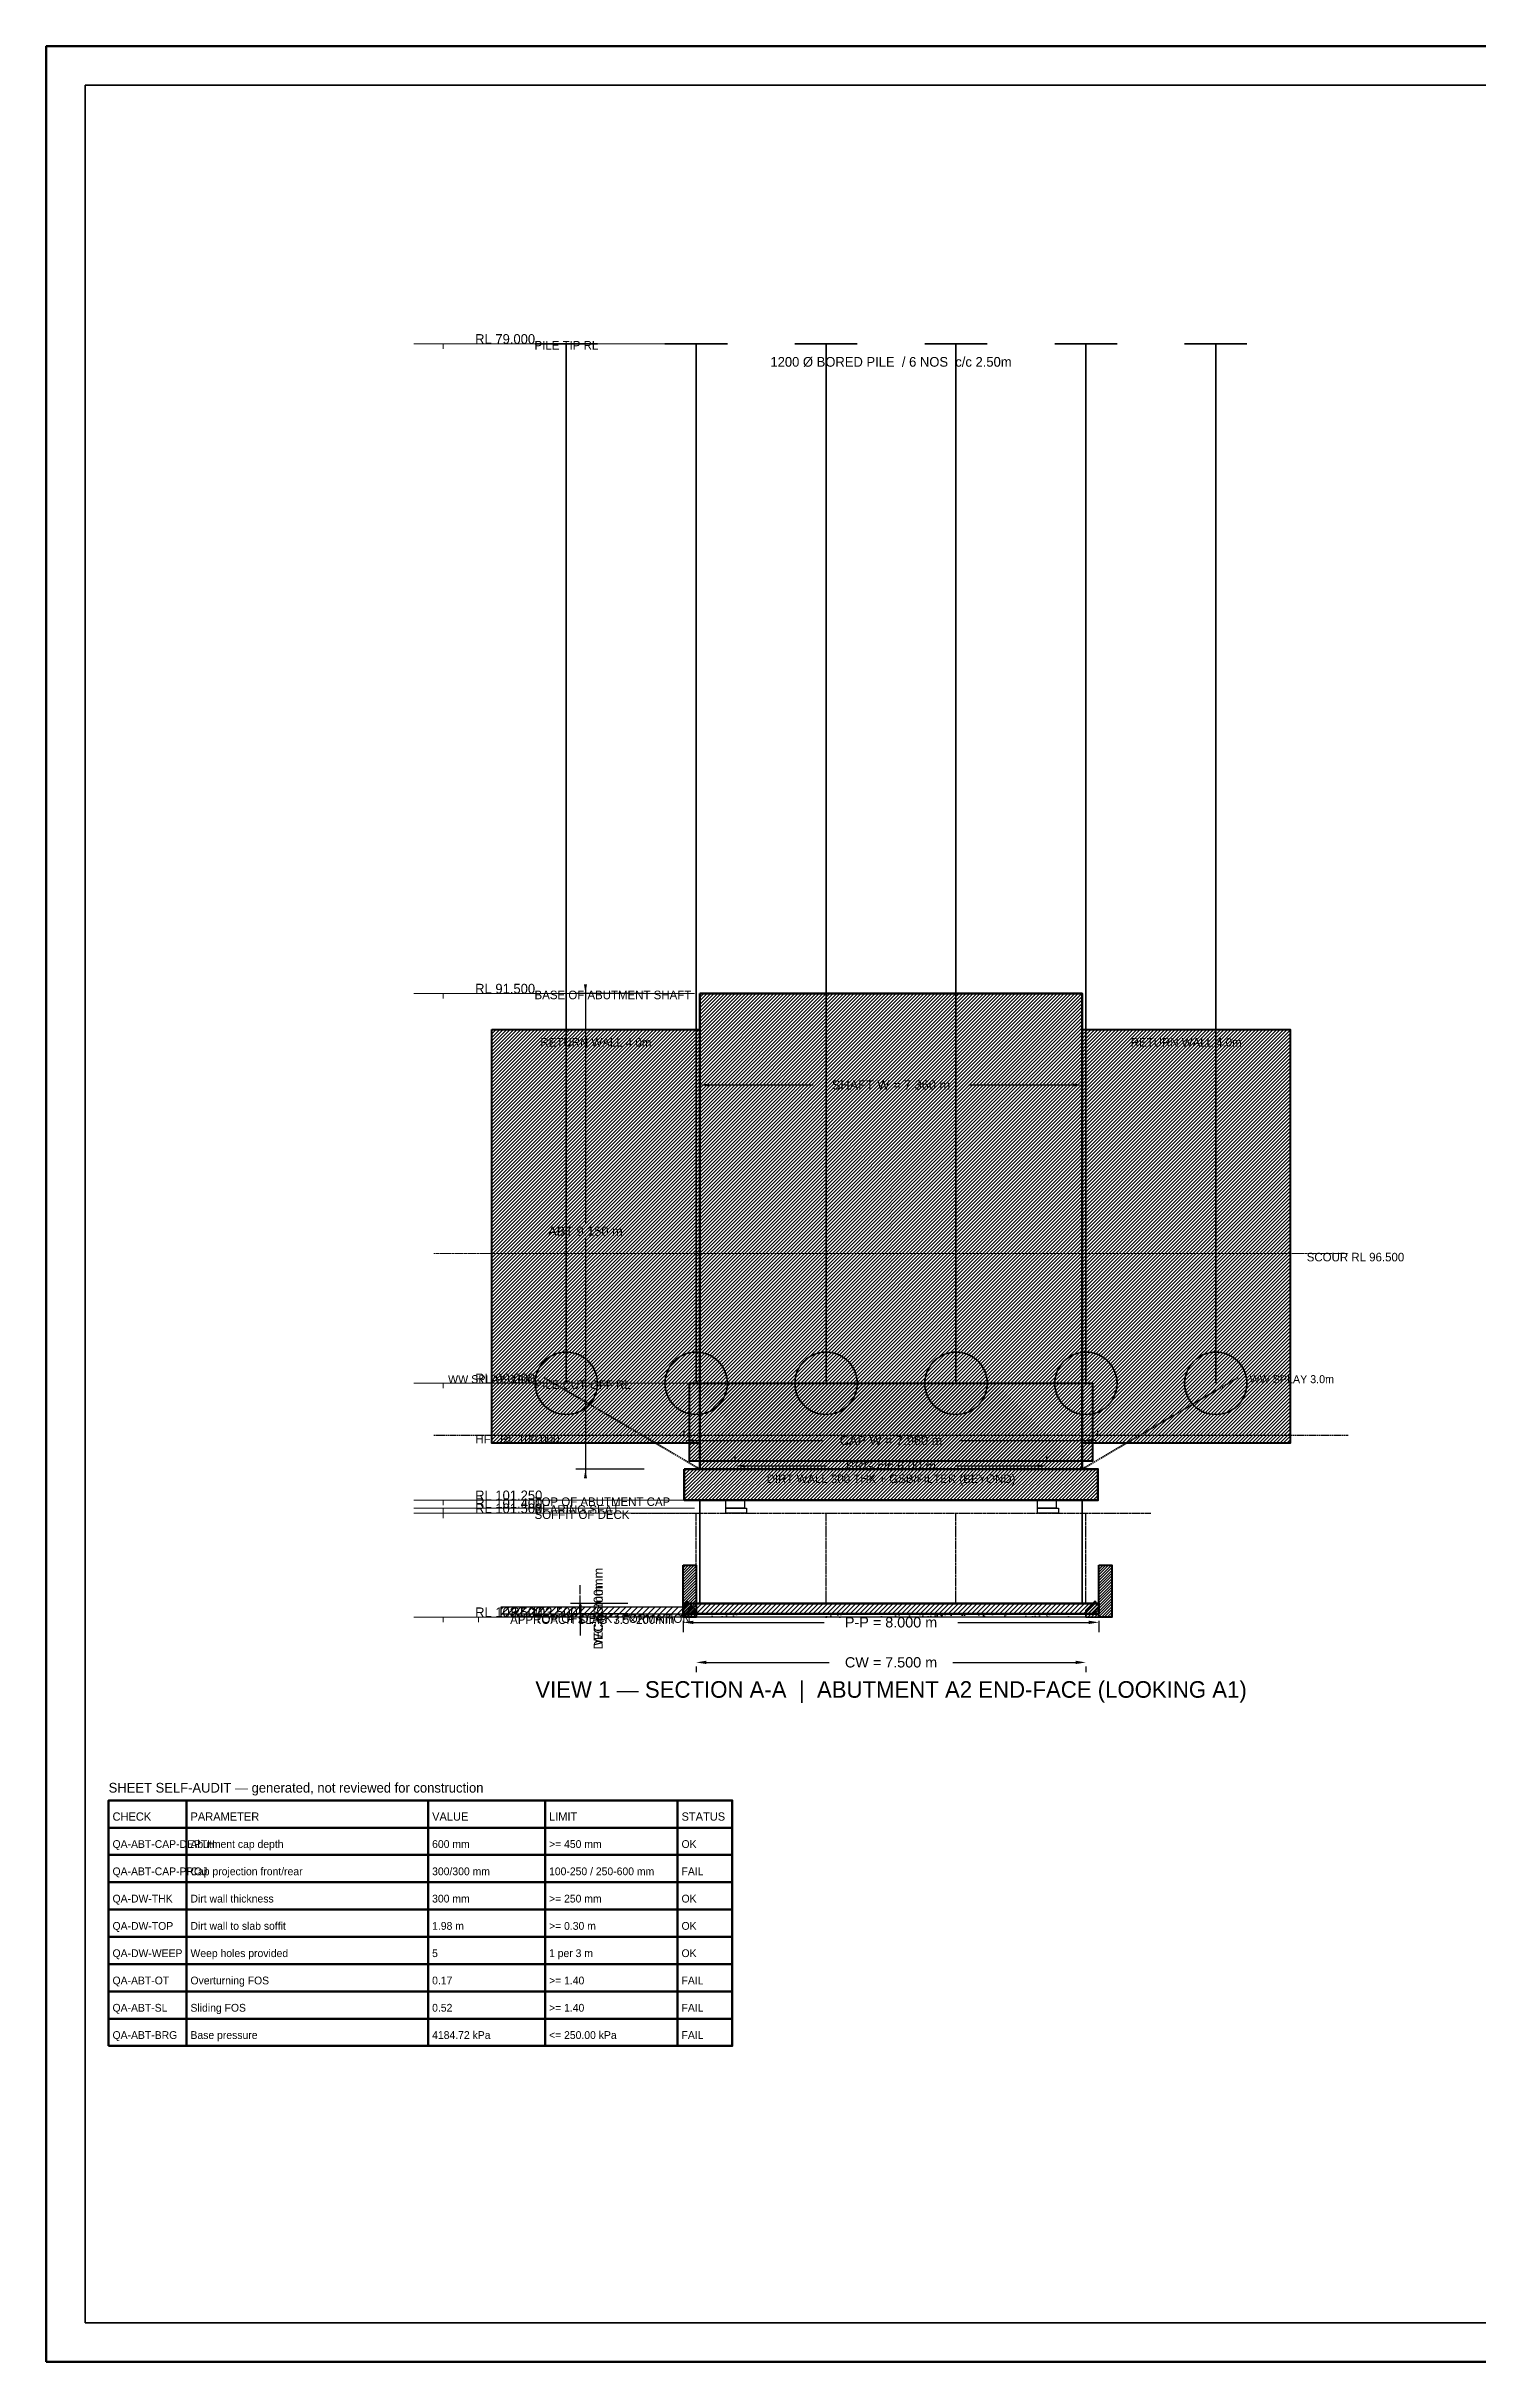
# Model space of a CAD drawing. Header units: metres. Extents: x 0 to 841, y 0 to 594.
# Drawn here: x 0 to 367, y 0 to 594 of the extents above; entities that cross this region are included whole.
import ezdxf
from ezdxf.enums import TextEntityAlignment as Align

# ---------------------------------------------------------------- set-up
doc = ezdxf.new("R2010")
doc.units = ezdxf.units.M
for name, pattern in [('DASHED', [0.5, 0.375, -0.125]), ('DASHED2', [0.25, 0.1875, -0.0625]), ('HIDDEN', [0.25, 0.1875, -0.0625])]:
    doc.linetypes.add(name, pattern=pattern)
for name, color, linetype, lineweight in [('BORDER-INNER', 7, 'Continuous', 35), ('BORDER-OUTER', 7, 'Continuous', 70), ('CIVIL-HFL', 5, 'DASHED', 25), ('CIVIL-ROAD', 7, 'Continuous', 25), ('CIVIL-SCOUR', 1, 'DASHED2', 18), ('DIM-LEVEL', 3, 'Continuous', 18), ('DIM-LINEAR', 3, 'Continuous', 18), ('FOUND-CAP', 2, 'Continuous', 35), ('FOUND-PILE', 4, 'Continuous', 35), ('STRUC-HATCHING', 8, 'Continuous', 18), ('STRUC-HIDDEN', 8, 'HIDDEN', 25), ('SUB-ABUT', 3, 'Continuous', 35), ('SUB-BEARING', 5, 'Continuous', 25), ('SUB-DIRT-WALL', 3, 'Continuous', 35), ('SUPER-DECK', 2, 'Continuous', 50), ('SUPER-KERB', 7, 'Continuous', 25), ('SUPER-PARAPET', 2, 'Continuous', 35), ('SUPER-WEARING', 8, 'Continuous', 25), ('TEXT-GENERAL', 7, 'Continuous', 18), ('TEXT-HEADER', 7, 'Continuous', 25), ('TEXT-LEVEL', 5, 'Continuous', 18), ('TEXT-SPEC', 7, 'Continuous', 13), ('TITLEBLK-BOX', 7, 'Continuous', 50)]:
    doc.layers.add(name, color=color, linetype=linetype, lineweight=lineweight)
doc.styles.add('BRIDGE_STD', font='Arial.ttf')
doc.dimstyles.new('pmb100', dxfattribs={"dimtxt": 2.5, "dimasz": 0.9375, "dimexe": 2.5, "dimexo": 2.5, "dimtad": 0, "dimtih": 1, "dimdec": 0, "dimtxsty": 'BRIDGE_STD', "dimcen": 2.5, "dimazin": 3, "dimtfac": 1, "dimtmove": 0, "dimatfit": 3})

msp = doc.modelspace()

# ---------------------------------------------------------------- hatches: boundary and pattern name
at = {"layer": 'STRUC-HATCHING'}
h = msp.add_hatch(dxfattribs=at)
h.set_pattern_fill('ANSI31', scale=0.2)
h.paths.add_polyline_path([(167.68, 351), (265.82, 351), (265.82, 229), (167.68, 229)])
h = msp.add_hatch(dxfattribs=at)
h.set_pattern_fill('ANSI31', scale=0.2)
h.paths.add_polyline_path([(114.35, 341.77), (167.68, 341.77), (167.68, 235.67), (114.35, 235.67)])
h = msp.add_hatch(dxfattribs=at)
h.set_pattern_fill('ANSI31', scale=0.2)
h.paths.add_polyline_path([(265.82, 341.77), (319.15, 341.77), (319.15, 235.67), (265.82, 235.67)])
h = msp.add_hatch(dxfattribs=at)
h.set_pattern_fill('ANSI31', scale=0.2)
h.paths.add_polyline_path([(165.02, 251), (268.48, 251), (268.48, 231), (165.02, 231)])
h = msp.add_hatch(dxfattribs=at)
h.set_pattern_fill('ANSI31', scale=0.2)
h.paths.add_polyline_path([(163.68, 229), (269.82, 229), (269.82, 221), (163.68, 221)])
h = msp.add_hatch(dxfattribs=at)
h.set_pattern_fill('ANSI31', scale=0.16)
h.paths.add_polyline_path([(163.42, 204.33), (166.75, 204.33), (166.75, 191), (163.42, 191)])
h = msp.add_hatch(dxfattribs=at)
h.set_pattern_fill('ANSI31', scale=0.16)
h.paths.add_polyline_path([(270.08, 204.33), (273.42, 204.33), (273.42, 191), (270.08, 191)])
h = msp.add_hatch(dxfattribs=at)
h.set_pattern_fill('ANSI31', scale=0.333333)
h.paths.add_polyline_path([(116.75, 193.67), (163.42, 193.67), (163.42, 191), (116.75, 191)])
h = msp.add_hatch(dxfattribs=at)
h.set_pattern_fill('ANSI31', scale=0.186667)
h.paths.add_polyline_path([(166.75, 191), (163.42, 191), (163.42, 193.93), (164.42, 195.11), (166.75, 192.76)])
h = msp.add_hatch(dxfattribs=at)
h.set_pattern_fill('ANSI31', scale=0.266667)
h.paths.add_polyline_path([(163.42, 194.53), (270.08, 194.53), (270.08, 191.87), (163.42, 191.87)])
h = msp.add_hatch(dxfattribs=at)
h.set_pattern_fill('ANSI31', scale=0.1866667)
h.paths.add_polyline_path([(266.75, 191), (270.08, 191), (270.08, 193.93), (269.08, 195.11), (266.75, 192.76)])
at = {"layer": 'SUPER-WEARING'}
h = msp.add_hatch(dxfattribs=at)
h.set_pattern_fill('AR-SAND', scale=0.0533333)
h.paths.add_polyline_path([(116.75, 191.87), (163.42, 191.87), (163.42, 191), (116.75, 191)])
h = msp.add_hatch(dxfattribs=at)
h.set_pattern_fill('AR-SAND', scale=0.0533333)
h.paths.add_polyline_path([(166.75, 191.87), (266.75, 191.87), (266.75, 191), (166.75, 191)])

# ---------------------------------------------------------------- linework, layer by layer
at = {"layer": 'BORDER-INNER'}
msp.add_lwpolyline([(10, 10), (831, 10), (831, 584), (10, 584), (10, 10)], dxfattribs=at)
at = {"layer": 'BORDER-OUTER'}
msp.add_lwpolyline([(0, 0), (841, 0), (841, 594), (0, 594), (0, 0)], dxfattribs=at)
at = {"layer": 'CIVIL-HFL', "color": 5, "linetype": 'DASHED'}
msp.add_line((99.42, 237.67), (334.08, 237.67), dxfattribs=at)
at = {"layer": 'CIVIL-ROAD', "lineweight": 25}
msp.add_lwpolyline([(116.75, 193.67), (163.42, 193.67), (163.42, 191), (116.75, 191), (116.75, 193.67)], dxfattribs=at)
at = {"layer": 'CIVIL-SCOUR', "color": 1, "linetype": 'DASHED2'}
msp.add_line((99.42, 284.33), (334.08, 284.33), dxfattribs=at)
at = {"layer": 'DIM-LEVEL'}
for p, q in [((94.34, 517.67), (109.3, 517.67)), ((101.82, 517.67), (101.82, 516.42)), ((94.34, 351), (109.3, 351)), ((101.82, 351), (101.82, 349.75)), ((94.34, 251), (109.3, 251)), ((101.82, 251), (101.82, 249.75)), ((94.34, 221), (109.3, 221)), ((101.82, 221), (101.82, 219.75)), ((94.34, 219), (109.3, 219)), ((94.34, 217.67), (109.3, 217.67)), ((101.82, 219), (101.82, 217.75)), ((101.82, 217.67), (101.82, 216.42)), ((94.34, 191), (109.3, 191)), ((101.82, 191), (101.82, 189.75)), ((103.4, 191), (118.36, 191)), ((110.88, 191), (110.88, 189.75))]:
    msp.add_line(p, q, dxfattribs=at)
at = {"layer": 'DIM-LEVEL', "color": 5}
for p, q in [((101.82, 517.67), (166.35, 517.67)), ((101.82, 351), (166.35, 351)), ((101.82, 251), (166.35, 251)), ((101.82, 221), (166.35, 221)), ((101.82, 219), (166.35, 219)), ((101.82, 217.67), (166.35, 217.67)), ((101.82, 191), (166.35, 191))]:
    msp.add_line(p, q, dxfattribs=at)
at = {"layer": 'FOUND-CAP', "lineweight": 40}
msp.add_lwpolyline([(165.02, 251), (268.48, 251), (268.48, 231), (165.02, 231), (165.02, 251)], dxfattribs=at)
at = {"layer": 'FOUND-PILE', "color": 4, "lineweight": 35}
for p, q in [((125.42, 517.67), (141.42, 517.67)), ((133.42, 251), (133.42, 517.67)), ((158.75, 517.67), (174.75, 517.67)), ((166.75, 251), (166.75, 517.67)), ((192.08, 517.67), (208.08, 517.67)), ((200.08, 251), (200.08, 517.67)), ((225.42, 517.67), (241.42, 517.67)), ((233.42, 251), (233.42, 517.67)), ((258.75, 517.67), (274.75, 517.67)), ((266.75, 251), (266.75, 517.67)), ((292.08, 517.67), (308.08, 517.67)), ((300.08, 251), (300.08, 517.67))]:
    msp.add_line(p, q, dxfattribs=at)
at = {"layer": 'FOUND-PILE', "color": 4}
for centre in [(133.42, 251), (166.75, 251), (200.08, 251), (233.42, 251), (266.75, 251), (300.08, 251)]:
    msp.add_circle(centre, 8, dxfattribs=at)
at = {"layer": 'STRUC-HIDDEN', "color": 8, "linetype": 'HIDDEN'}
for p, q in [((150.08, 217.67), (283.42, 217.67)), ((166.75, 194.53), (166.75, 217.67)), ((200.08, 194.53), (200.08, 217.67)), ((233.42, 194.53), (233.42, 217.67)), ((266.75, 194.53), (266.75, 217.67))]:
    msp.add_line(p, q, dxfattribs=at)
at = {"layer": 'SUB-ABUT', "color": 3, "linetype": 'DASHED'}
for p, q in [((167.68, 229), (127.68, 252.5)), ((265.82, 229), (305.82, 252.5))]:
    msp.add_line(p, q, dxfattribs=at)
at = {"layer": 'SUB-ABUT', "lineweight": 50}
for points in [[(167.68, 351), (265.82, 351), (265.82, 229), (167.68, 229), (167.68, 351)], [(163.68, 229), (269.82, 229), (269.82, 221), (163.68, 221), (163.68, 229)]]:
    msp.add_lwpolyline(points, dxfattribs=at)
at = {"layer": 'SUB-ABUT', "lineweight": 40}
for points in [[(114.35, 341.77), (167.68, 341.77), (167.68, 235.67), (114.35, 235.67), (114.35, 341.77)], [(265.82, 341.77), (319.15, 341.77), (319.15, 235.67), (265.82, 235.67), (265.82, 341.77)]]:
    msp.add_lwpolyline(points, dxfattribs=at)
at = {"layer": 'SUB-ABUT', "lineweight": 30}
for points in [[(174.35, 221), (179.15, 221), (179.15, 219), (174.35, 219), (174.35, 221)], [(254.35, 221), (259.15, 221), (259.15, 219), (254.35, 219), (254.35, 221)]]:
    msp.add_lwpolyline(points, dxfattribs=at)
at = {"layer": 'SUB-BEARING', "lineweight": 30}
for points in [[(174.35, 219), (179.68, 219), (179.68, 217.67), (174.35, 217.67), (174.35, 219)], [(254.35, 219), (259.68, 219), (259.68, 217.67), (254.35, 217.67), (254.35, 219)]]:
    msp.add_lwpolyline(points, dxfattribs=at)
at = {"layer": 'SUB-DIRT-WALL', "lineweight": 35}
msp.add_lwpolyline([(167.68, 194.53), (265.82, 194.53), (265.82, 221), (167.68, 221), (167.68, 194.53)], dxfattribs=at)
at = {"layer": 'SUPER-DECK', "lineweight": 50}
msp.add_lwpolyline([(163.42, 194.53), (270.08, 194.53), (270.08, 191.87), (163.42, 191.87), (163.42, 194.53)], dxfattribs=at)
at = {"layer": 'SUPER-KERB', "lineweight": 35}
for points in [[(166.75, 191), (163.42, 191), (163.42, 193.93), (164.42, 195.11), (166.75, 192.76), (166.75, 191)], [(266.75, 191), (270.08, 191), (270.08, 193.93), (269.08, 195.11), (266.75, 192.76), (266.75, 191)]]:
    msp.add_lwpolyline(points, dxfattribs=at)
at = {"layer": 'SUPER-PARAPET', "lineweight": 40}
for points in [[(163.42, 204.33), (166.75, 204.33), (166.75, 191), (163.42, 191), (163.42, 204.33)], [(270.08, 204.33), (273.42, 204.33), (273.42, 191), (270.08, 191), (270.08, 204.33)]]:
    msp.add_lwpolyline(points, dxfattribs=at)
at = {"layer": 'SUPER-WEARING'}
for points in [[(116.75, 191.87), (163.42, 191.87), (163.42, 191), (116.75, 191), (116.75, 191.87)], [(166.75, 191.87), (266.75, 191.87), (266.75, 191), (166.75, 191), (166.75, 191.87)]]:
    msp.add_lwpolyline(points, dxfattribs=at)
at = {"layer": 'TITLEBLK-BOX'}
for points in [[(16, 137), (36, 137), (36, 144), (16, 144), (16, 137)], [(36, 137), (98, 137), (98, 144), (36, 144), (36, 137)], [(98, 137), (128, 137), (128, 144), (98, 144), (98, 137)], [(128, 137), (162, 137), (162, 144), (128, 144), (128, 137)], [(162, 137), (176, 137), (176, 144), (162, 144), (162, 137)], [(16, 130), (36, 130), (36, 137), (16, 137), (16, 130)], [(36, 130), (98, 130), (98, 137), (36, 137), (36, 130)], [(98, 130), (128, 130), (128, 137), (98, 137), (98, 130)], [(128, 130), (162, 130), (162, 137), (128, 137), (128, 130)], [(162, 130), (176, 130), (176, 137), (162, 137), (162, 130)], [(16, 123), (36, 123), (36, 130), (16, 130), (16, 123)], [(36, 123), (98, 123), (98, 130), (36, 130), (36, 123)], [(98, 123), (128, 123), (128, 130), (98, 130), (98, 123)], [(128, 123), (162, 123), (162, 130), (128, 130), (128, 123)], [(162, 123), (176, 123), (176, 130), (162, 130), (162, 123)], [(16, 116), (36, 116), (36, 123), (16, 123), (16, 116)], [(36, 116), (98, 116), (98, 123), (36, 123), (36, 116)], [(98, 116), (128, 116), (128, 123), (98, 123), (98, 116)], [(128, 116), (162, 116), (162, 123), (128, 123), (128, 116)], [(162, 116), (176, 116), (176, 123), (162, 123), (162, 116)], [(16, 109), (36, 109), (36, 116), (16, 116), (16, 109)], [(36, 109), (98, 109), (98, 116), (36, 116), (36, 109)], [(98, 109), (128, 109), (128, 116), (98, 116), (98, 109)], [(128, 109), (162, 109), (162, 116), (128, 116), (128, 109)], [(162, 109), (176, 109), (176, 116), (162, 116), (162, 109)], [(16, 102), (36, 102), (36, 109), (16, 109), (16, 102)], [(36, 102), (98, 102), (98, 109), (36, 109), (36, 102)], [(98, 102), (128, 102), (128, 109), (98, 109), (98, 102)], [(128, 102), (162, 102), (162, 109), (128, 109), (128, 102)], [(162, 102), (176, 102), (176, 109), (162, 109), (162, 102)], [(16, 95), (36, 95), (36, 102), (16, 102), (16, 95)], [(36, 95), (98, 95), (98, 102), (36, 102), (36, 95)], [(98, 95), (128, 95), (128, 102), (98, 102), (98, 95)], [(128, 95), (162, 95), (162, 102), (128, 102), (128, 95)], [(162, 95), (176, 95), (176, 102), (162, 102), (162, 95)], [(16, 88), (36, 88), (36, 95), (16, 95), (16, 88)], [(36, 88), (98, 88), (98, 95), (36, 95), (36, 88)], [(98, 88), (128, 88), (128, 95), (98, 95), (98, 88)], [(128, 88), (162, 88), (162, 95), (128, 95), (128, 88)], [(162, 88), (176, 88), (176, 95), (162, 95), (162, 88)], [(16, 81), (36, 81), (36, 88), (16, 88), (16, 81)], [(36, 81), (98, 81), (98, 88), (36, 88), (36, 81)], [(98, 81), (128, 81), (128, 88), (98, 88), (98, 81)], [(128, 81), (162, 81), (162, 88), (128, 88), (128, 81)], [(162, 81), (176, 81), (176, 88), (162, 88), (162, 81)]]:
    msp.add_lwpolyline(points, dxfattribs=at)

# ---------------------------------------------------------------- texts
at = {"layer": 'CIVIL-HFL', "color": 5}
msp.add_text('HFL RL 100.000', height=2.2, dxfattribs=at).set_placement((110.08, 235.61))
at = {"layer": 'CIVIL-SCOUR', "color": 1}
msp.add_text('SCOUR RL 96.500', height=2.2, dxfattribs=at).set_placement((323.42, 282.28))
at = {"layer": 'TEXT-GENERAL'}
for s, height, p in [('1200 Ø BORED PILE  / 6 NOS  c/c 2.50m', 2.4933, (216.75, 511.8)), ('APPROACH SLAB  3.5×200mm', 2.2, (140.08, 189.27))]:
    msp.add_text(s, height=height, dxfattribs=at).set_placement(p, align=Align.CENTER)
at = {"layer": 'TEXT-GENERAL', "color": 3}
for p in [(141.02, 337.37), (292.48, 337.37)]:
    msp.add_text('RETURN WALL 4.0m', height=2.2, dxfattribs=at).set_placement(p, align=Align.CENTER)
at = {"layer": 'TEXT-HEADER'}
msp.add_text('VIEW 1 — SECTION A-A  |  ABUTMENT A2 END-FACE (LOOKING A1)', height=4.2533, dxfattribs=at).set_placement((216.75, 170.33), align=Align.CENTER)
for s, height, p in [('SHEET SELF-AUDIT — generated, not reviewed for construction', 2.4933, (16, 146)), ('CHECK', 2.119, (17, 138.8)), ('PARAMETER', 2.119, (37, 138.8)), ('VALUE', 2.119, (99, 138.8)), ('LIMIT', 2.119, (129, 138.8)), ('STATUS', 2.119, (163, 138.8))]:
    msp.add_text(s, height=height, dxfattribs=at).set_placement(p)
at = {"layer": 'TEXT-LEVEL'}
for s, height, p in [('RL 79.000', 2.493, (110.04, 517.67)), ('PILE TIP RL', 2.2, (125.28, 516.2)), ('RL 91.500', 2.493, (110.04, 351)), ('BASE OF ABUTMENT SHAFT', 2.2, (125.28, 349.53)), ('RL 99.000', 2.493, (110.04, 251)), ('PILE CUT-OFF RL', 2.2, (125.28, 249.53)), ('RL 101.250', 2.493, (110.04, 221)), ('RL 101.400', 2.493, (110.04, 219)), ('RL 101.500', 2.493, (110.04, 217.67)), ('TOP OF ABUTMENT CAP', 2.2, (125.28, 219.53)), ('SOFFIT OF DECK', 2.2, (125.28, 216.2)), ('BEARING SEAT', 2.2, (125.28, 217.53)), ('RL 103.500', 2.493, (110.04, 191)), ('RL 103.500', 2.493, (119.11, 191)), ('TOP OF DECK / FORMATION', 2.2, (125.28, 189.53))]:
    msp.add_text(s, height=height, dxfattribs=at).set_placement(p)
at = {"layer": 'TEXT-SPEC', "color": 3}
msp.add_text('WW SPLAY 3.0m', height=2.0533, dxfattribs=at).set_placement((124.75, 251.03), align=Align.RIGHT)
for s, height, p in [('WW SPLAY 3.0m', 2.0533, (308.75, 251.03)), ('QA-ABT-CAP-DEPTH', 1.9947, (17, 131.8)), ('Abutment cap depth', 1.9947, (37, 131.8)), ('600 mm', 1.995, (99, 131.8)), ('>= 450 mm', 1.995, (129, 131.8)), ('OK', 1.995, (163, 131.8)), ('QA-DW-THK', 1.995, (17, 117.8)), ('Dirt wall thickness', 1.9947, (37, 117.8)), ('300 mm', 1.995, (99, 117.8)), ('>= 250 mm', 1.995, (129, 117.8)), ('OK', 1.995, (163, 117.8)), ('Dirt wall to slab soffit', 1.9947, (37, 110.8)), ('QA-DW-TOP', 1.995, (17, 110.8)), ('1.98 m', 1.995, (99, 110.8)), ('>= 0.30 m', 1.995, (129, 110.8)), ('OK', 1.995, (163, 110.8)), ('QA-DW-WEEP', 1.995, (17, 103.8)), ('Weep holes provided', 1.9947, (37, 103.8)), ('5', 1.99, (99, 103.8)), ('1 per 3 m', 1.995, (129, 103.8)), ('OK', 1.995, (163, 103.8))]:
    msp.add_text(s, height=height, dxfattribs=at).set_placement(p)
msp.add_text('DIRT WALL 300 THK + GSB/FILTER (BEYOND)', height=2.2, dxfattribs=at).set_placement((216.75, 225.4), align=Align.CENTER)
at = {"layer": 'TEXT-SPEC', "color": 1}
for s, height, p in [('QA-ABT-CAP-PROJ', 1.9947, (17, 124.8)), ('Cap projection front/rear', 1.9947, (37, 124.8)), ('300/300 mm', 1.995, (99, 124.8)), ('100-250 / 250-600 mm', 1.9947, (129, 124.8)), ('FAIL', 1.995, (163, 124.8)), ('QA-ABT-OT', 1.995, (17, 96.8)), ('Overturning FOS', 1.9947, (37, 96.8)), ('0.17', 1.995, (99, 96.8)), ('>= 1.40', 1.995, (129, 96.8)), ('FAIL', 1.995, (163, 96.8)), ('QA-ABT-SL', 1.995, (17, 89.8)), ('Sliding FOS', 1.9947, (37, 89.8)), ('0.52', 1.995, (99, 89.8)), ('>= 1.40', 1.995, (129, 89.8)), ('FAIL', 1.995, (163, 89.8)), ('QA-ABT-BRG', 1.995, (17, 82.8)), ('Base pressure', 1.9947, (37, 82.8)), ('4184.72 kPa', 1.9947, (99, 82.8)), ('<= 250.00 kPa', 1.9947, (129, 82.8)), ('FAIL', 1.995, (163, 82.8))]:
    msp.add_text(s, height=height, dxfattribs=at).set_placement(p)

# ---------------------------------------------------------------- dimensions: what is measured, and where the dimension line sits
at = {"layer": 'DIM-LINEAR'}
for base, p1, p2, text in [((138.35, 351), (155.95, 351), (155.95, 229), 'ABT 9.150 m'), ((137.02, 194.53), (151.68, 194.53), (151.68, 191.87), 'DECK 200mm'), ((137.02, 191.87), (151.68, 191.87), (151.68, 191), 'WC 65mm')]:
    msp.add_linear_dim(base=base, p1=p1, p2=p2, angle=90, text=text, dimstyle='pmb100', override={"dimtxt": 2.346667, "dimasz": 2.346667, "dimgap": 0.938667, "dimclrt": 3}, dxfattribs=at).render()
for base, p1, p2, text, override in [((167.68, 327.53), (167.68, 345.13), (265.82, 345.13), 'SHAFT W = 7.360 m', {"dimtxt": 2.346667, "dimasz": 2.346667, "dimgap": 0.938667, "dimclrt": 3}), ((163.68, 236.33), (163.68, 234.87), (269.82, 234.87), 'CAP W = 7.960 m', {"dimtxt": 2.346667, "dimasz": 2.346667, "dimgap": 0.938667, "dimclrt": 3}), ((176.75, 229.8), (176.75, 228.33), (256.75, 228.33), 'BRG c/c 6.00 m', {"dimtxt": 2.346667, "dimasz": 2.346667, "dimgap": 0.938667, "dimclrt": 3}), ((163.42, 189.67), (163.42, 192.6), (270.08, 192.6), 'P-P = 8.000 m', {"dimtxt": 2.64, "dimasz": 2.64, "dimgap": 1.056, "dimclrt": 3}), ((166.75, 179.4), (166.75, 180.87), (266.75, 180.87), 'CW = 7.500 m', {"dimtxt": 2.64, "dimasz": 2.64, "dimgap": 1.056, "dimclrt": 3})]:
    msp.add_linear_dim(base=base, p1=p1, p2=p2, text=text, dimstyle='pmb100', override=override, dxfattribs=at).render()

doc.saveas('drawing.dxf')
